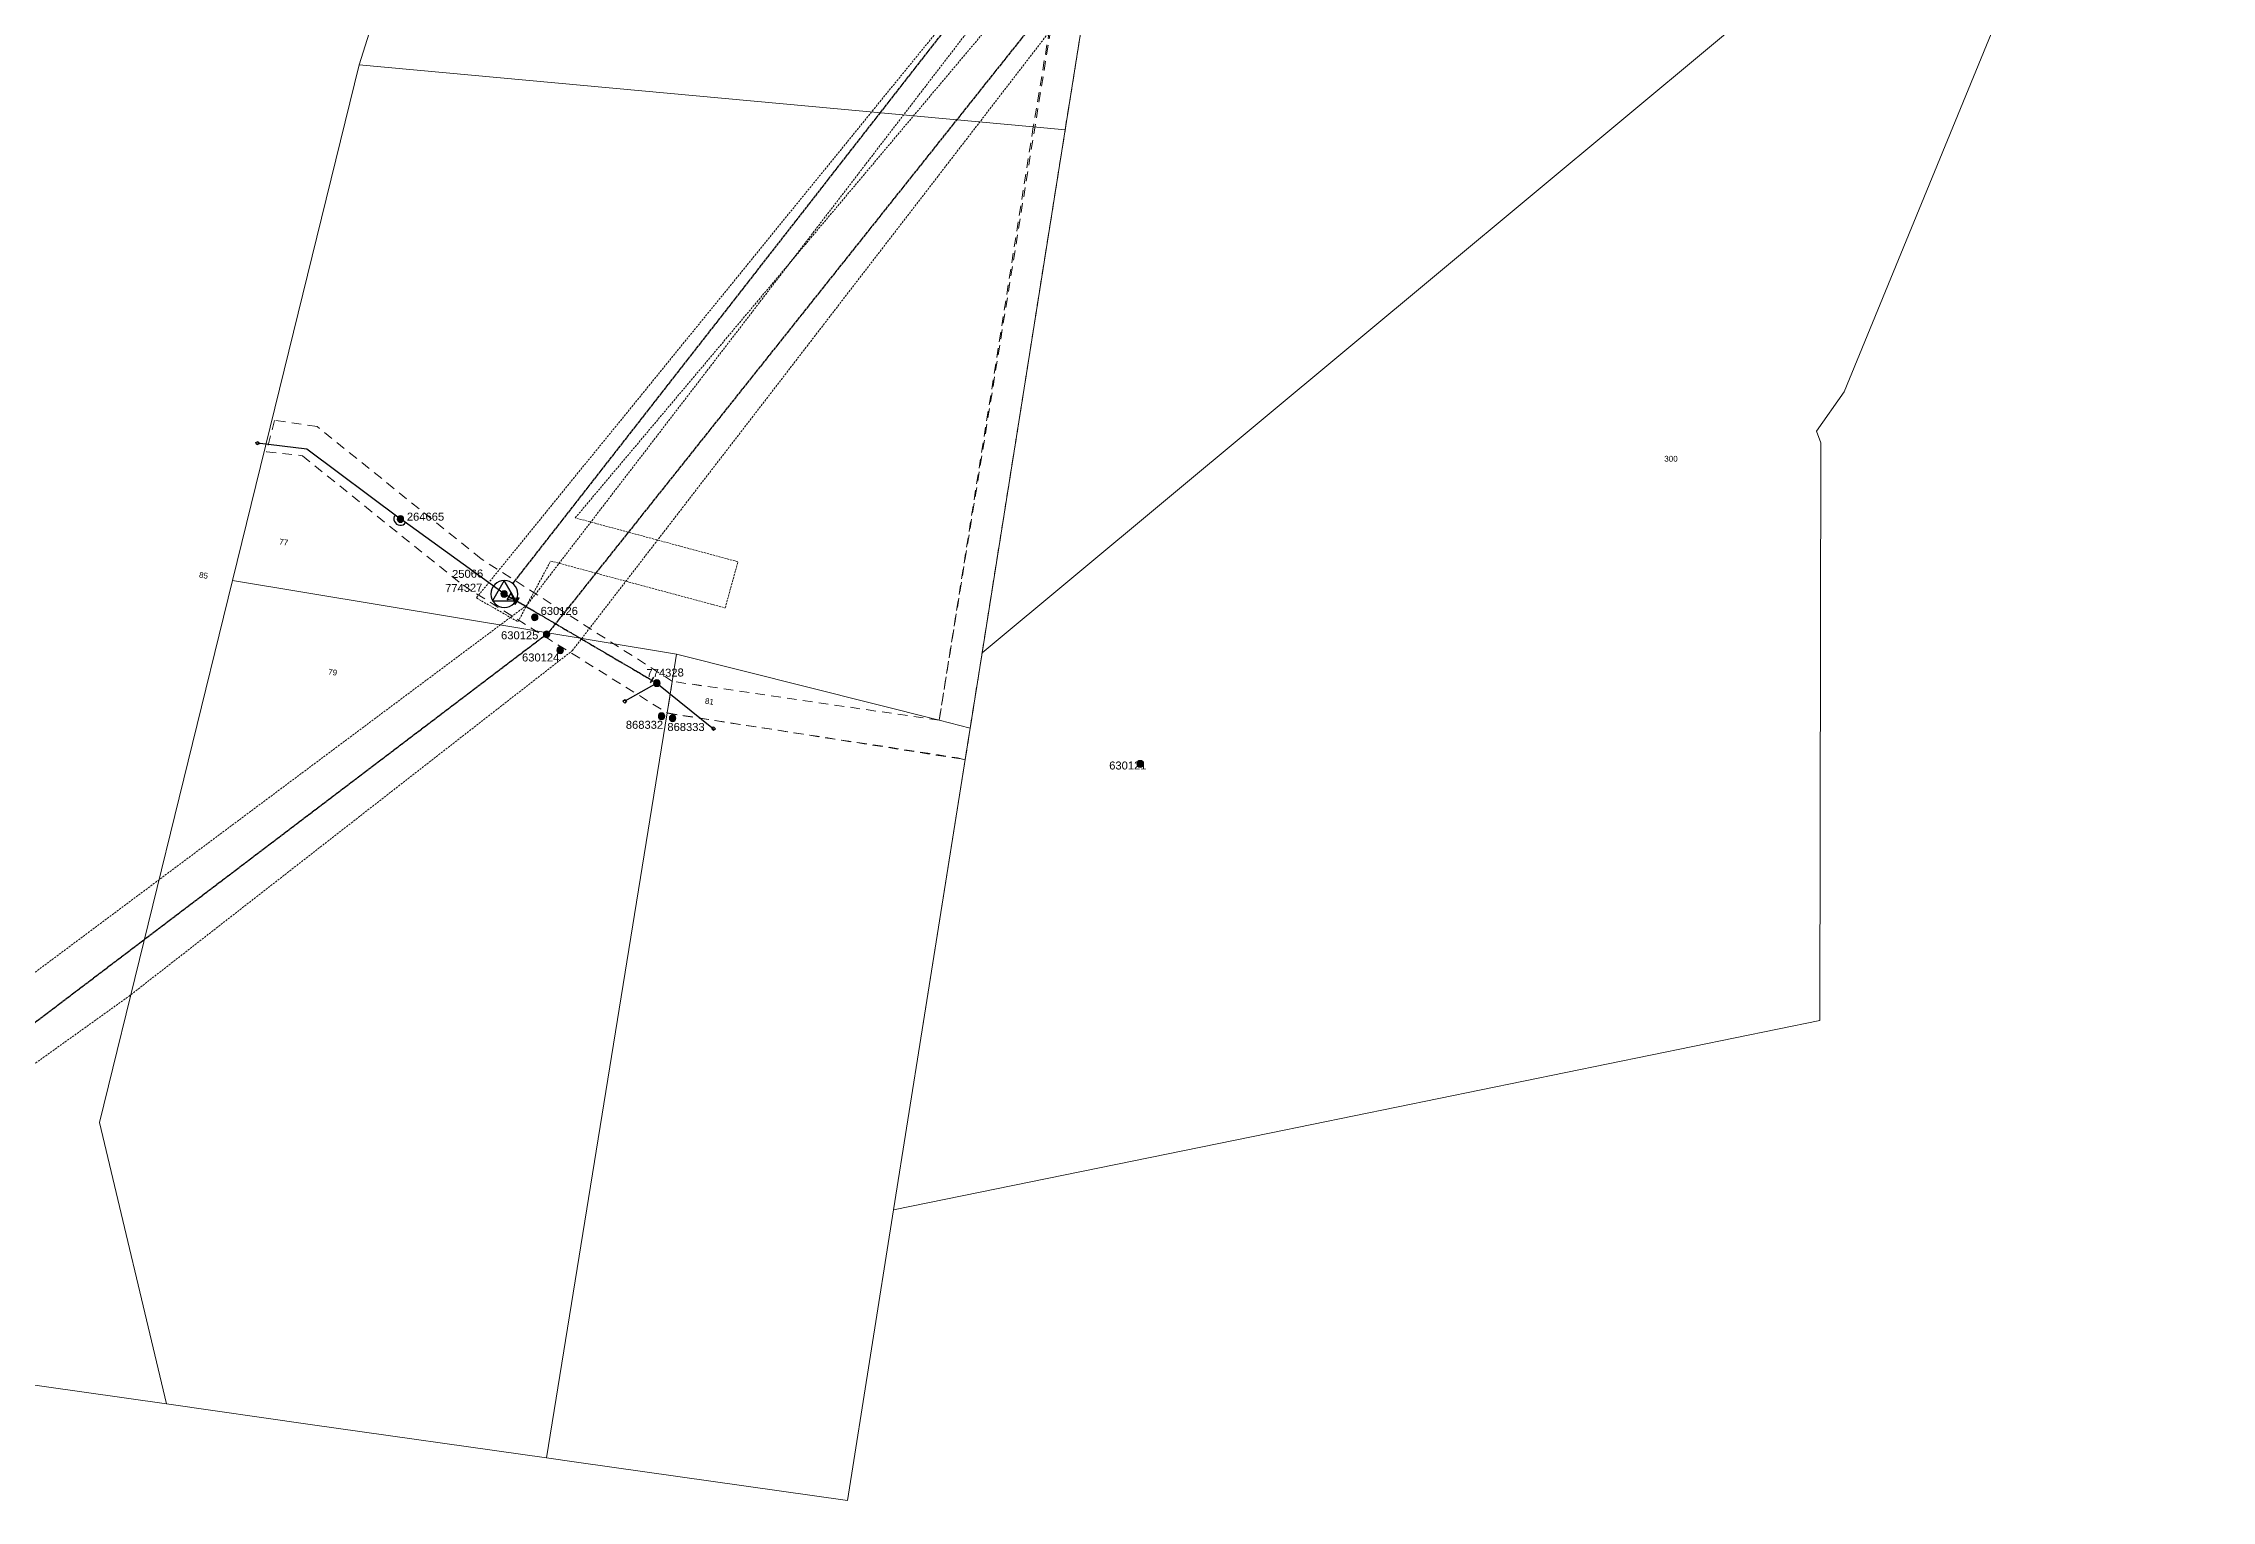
# Model space of a CAD drawing. Header units: metres. Extents: x 287022 to 288776, y 6216484 to 6218046.
# Drawn here: x 288099 to 288776, y 6216484 to 6216939 of the extents above; entities that cross this region are included whole.
import ezdxf
from ezdxf.enums import TextEntityAlignment as Align

# ---------------------------------------------------------------- set-up
doc = ezdxf.new("R2010")
doc.units = ezdxf.units.M
for name, pattern in [('Cable Exist OH', [1, 1, 0]), ('Dash', [5, 3, -2]), ('HIDDEN', [0.375, 0.25, -0.125]), ('HIDDEN2', [0.1875, 0.125, -0.0625])]:
    doc.linetypes.add(name, pattern=pattern)
for name, color, linetype, lineweight in [('Cadastre Developer_SP_EXT', 7, 'Continuous', 5), ('Cadastre Easements_SP_EXT', 7, 'Continuous', 5), ('Cadastre Land Parcels_SP_EXT', 7, 'Continuous', 5), ('Cadastre Other Property_SP_EXT', 7, 'HIDDEN', 5)]:
    doc.layers.add(name, color=color, linetype=linetype, lineweight=lineweight)
for name, color, linetype in [('Equip_LV_EXT', 7, 'Continuous'), ('Mains_HV_EXT', 7, 'Continuous'), ('Mains_LV_EXT', 7, 'Continuous'), ('Mains_TR_EXT', 7, 'Continuous'), ('Services_SP_EXT', 7, 'Continuous'), ('Sub_SP_TR_HV_LV_EXT', 7, 'Continuous'), ('SupportsOH_SP_TR_HV_LV_SL_EXT', 7, 'Continuous')]:
    doc.layers.add(name, color=color, linetype=linetype)
doc.styles.add('POLE_LABEL', font='arial.ttf')
doc.styles.get("Standard").update_dxf_attribs({"font": 'arial.ttf'})

# ---------------------------------------------------------------- blocks, each defined once
blk = doc.blocks.new('SUB_POLE_EXT')
blk.add_wipeout([(0, 4.22), (0.42, 4.2), (0.83, 4.14), (1.21, 4.05), (1.62, 3.9), (1.99, 3.72), (2.35, 3.51), (2.68, 3.26), (2.99, 2.99), (3.28, 2.66), (3.52, 2.34), (3.76, 1.92), (3.9, 1.62), (4.04, 1.23), (4.18, 0.63), (4.22, 0), (4.18, -0.61), (4.06, -1.15), (3.9, -1.62), (3.58, -2.24), (3.22, -2.73), (2.97, -3.01), (2.68, -3.26), (2.36, -3.5), (2, -3.72), (1.64, -3.89), (1.25, -4.03), (0.82, -4.14), (0.42, -4.2), (0, -4.22), (-0.41, -4.2), (-0.8, -4.15), (-1.21, -4.05), (-1.62, -3.9), (-1.99, -3.73), (-2.35, -3.51), (-2.68, -3.26), (-2.96, -3.02), (-3.23, -2.72), (-3.51, -2.35), (-3.71, -2.01), (-3.91, -1.6), (-4.05, -1.21), (-4.16, -0.76), (-4.22, -0.14), (-4.21, 0.39), (-4.14, 0.83), (-4.03, 1.27), (-3.9, 1.63), (-3.71, 2.02), (-3.5, 2.37), (-3.28, 2.67), (-2.99, 2.99), (-2.68, 3.27), (-2.33, 3.52), (-1.98, 3.73), (-1.63, 3.9), (-1.2, 4.05), (-0.78, 4.15), (-0.4, 4.21)])
blk.add_line((2.16, 0.48), (2.16, 0.48, 0))
blk.add_lwpolyline([(-4.22, 0, 1), (4.22, 0, 1)], format="xyb", close=True)
blk.add_lwpolyline([(2.14, 0.52), (0, 4.22), (-3.66, -2.11), (3.66, -2.11)], close=True)
for tag, height, flags, p in [('STREET_CODE', 0.2, 9, (1.5, 0)), ('ASSET_NUM', 3.5, 8, (2, 2)), ('CONSTRUCTED_VOLTAGE', 0.2, 9, (1.5, -0.2)), ('OPERATING_VOLTAGE', 0.2, 9, (1.5, -0.6)), ('OPERATED_BY', 0.2, 9, (1.5, -0.8)), ('ORIENTATION', 0.2, 9, (1.5, -1.2)), ('OWNED_BY', 0.2, 9, (1.5, -1.4)), ('SECONDARY_VOLTAGE', 0.2, 9, (1.5, -1.6)), ('STATE', 0.2, 9, (1.5, -1.8)), ('SUBSTATION_TYPE', 0.2, 9, (1.5, -2)), ('STREETNAME', 0.2, 9, (1.5, -2.8)), ('SUBURB', 0.2, 9, (1.5, -3)), ('Z', 0.2, 1, (1.5, -3.4)), ('NO_PHASES', 0.2, 9, (1.5, -0.4)), ('MAINTAINED_BY', 0.2, 9, (1.5, -1)), ('USAGE', 0.2, 9, (1.5, -2.2)), ('LEGEND', 0.2, 9, (1.5, -2.4)), ('LOCATION', 0.2, 9, (1.5, -2.6)), ('NOTES', 0.2, 9, (1.5, -3.2))]:
    blk.add_attdef(tag, text='', height=height, dxfattribs=dict(flags=flags)).set_placement(p, align=Align.MIDDLE_LEFT)
blk = doc.blocks.new('LV_OH_LINKS_DISTFUSE_EXT')
for p, q in [((0, 0), (0.96, 0)), ((3.84, 0), (4.8, 0))]:
    blk.add_line(p, q)
blk.add_lwpolyline([(3.84, -1.2), (3.84, 1.2), (0.96, -1.2), (0.96, 1.2)], close=True)
at = {"flags": 9}
for tag, p in [('ACTUAL_STATUS', (0, 0)), ('CONSTRUCTED_VOLTAGE', (0, -0.2)), ('OPERATING_VOLTAGE', (0, -0.6)), ('ORIENTATION', (0, -0.8)), ('OWNED_BY', (0, -1)), ('STATE', (0, -1.2)), ('SWITCH_TYPE', (0, -1.4)), ('NO_PHASES', (0, -0.4)), ('USAGE', (0, -1.6)), ('NOTES', (0, -1.8))]:
    blk.add_attdef(tag, text='', height=0.2, dxfattribs=at).set_placement(p, align=Align.MIDDLE_LEFT)
at = {"flags": 1}
blk.add_attdef('Z', (0, 0), '', height=0.2, dxfattribs=at)
blk = doc.blocks.new('CCP_EXT')
blk.add_wipeout([(0, 0.57), (0.57, 0), (0, -0.57), (-0.57, 0)])
blk.add_lwpolyline([(-0.57, 0), (0, 0.57), (0.57, 0), (0, -0.57), (-0.57, 0)])
at = {"flags": 1}
blk.add_attdef('Z', (0, 0), '', height=0.2, dxfattribs=at)
at = {"flags": 9}
for tag, p in [('CCP_TYPE', (0, 0)), ('CONSTRUCTED_VOLTAGE', (0, -0.2)), ('OPERATING_VOLTAGE', (0, -0.6)), ('ORIENTATION', (0, -0.8)), ('OWNED_BY', (0, -1)), ('STATE', (0, -1.8)), ('NO_PHASES', (0, -0.4)), ('USAGE', (0, -1.2)), ('LEGEND', (0, -1.4)), ('LIFE_SUPPORT', (0, -1.6)), ('NOTES', (0, -2))]:
    blk.add_attdef(tag, text='', height=0.2, dxfattribs=at).set_placement(p, align=Align.MIDDLE_LEFT)
blk = doc.blocks.new('POLE_EXT')
blk.add_hatch(color=256).paths.add_polyline_path([(-1, 0, 1), (1, 0, 1)])
blk.add_lwpolyline([(-1, 0, 1), (1, 0, 1)], format="xyb", close=True)
for tag, height, flags, p in [('pNumber', 2.5, 8, (-17.84, 2.07)), ('OWNED_BY', 0.2, 9, (1.35, -0.4)), ('SPECIAL_USE', 0.2, 9, (1.35, -0.8)), ('STATE', 0.2, 9, (1.35, -1)), ('cLV', 0.2, 9, (1.35, -1.4)), ('hDepth', 0.2, 9, (1.35, -1.6)), ('hDia', 0.2, 9, (1.35, -1.8)), ('cHV', 0.2, 9, (1.35, -2)), ('cLinedev', 0.2, 9, (1.35, -3.4)), ('pExisting', 0.2, 9, (1.35, -3.8)), ('pFooting', 0.2, 9, (1.35, -4.4)), ('pNew', 0.2, 9, (1.35, -4.6)), ('pRelocate', 0.2, 9, (1.35, -5)), ('pRemove', 0.2, 9, (1.35, -5.2)), ('pReplace', 0.2, 9, (1.35, -5.4)), ('pStay', 0.2, 9, (1.35, -5.6)), ('pType', 0.2, 9, (1.35, -5.8)), ('cspan', 0.2, 9, (1.35, -6)), ('STREETNAME', 0.2, 9, (1.35, -6.2)), ('SUBURB', 0.2, 9, (1.35, -6.4)), ('PARENT', 0.2, 9, (1.35, -0.6)), ('USAGE', 0.2, 9, (1.35, -1.2)), ('LBRACKET', 0.2, 9, (1.35, -2.2)), ('LExisting', 0.2, 9, (1.35, -2.4)), ('LANTNUMBER', 0.2, 9, (1.35, -2.6)), ('LOther', 0.2, 9, (1.35, -2.8)), ('LRemove', 0.2, 9, (1.35, -3)), ('LEGEND', 0.2, 9, (1.35, -3.2)), ('LOCATION', 0.2, 9, (1.35, -3.6)), ('PFNUMBER', 0.2, 9, (1.35, -4)), ('NEWPFNUMBER', 0.2, 9, (1.35, -4.2)), ('NOTES', 0.2, 9, (1.35, -6.6)), ('MAINTAINED_BY', 0.2, 9, (1.36, -6.81)), ('OPERATED_BY', 0.2, 9, (1.36, -7.01))]:
    blk.add_attdef(tag, text='', height=height, dxfattribs=dict(flags=flags)).set_placement(p, align=Align.MIDDLE_LEFT)
at = {"style": 'POLE_LABEL'}
for tag, height, flags, p in [('STRUCTURE_PLANT_NUMBER', 0.2, 9, (1.35, 0.03)), ('ASSET_NUM', 2.5, 8, (2, 2)), ('STREET_CODE', 0.2, 9, (1.35, -0.2))]:
    blk.add_attdef(tag, text='', height=height, dxfattribs=dict(at, flags=flags)).set_placement(p, align=Align.MIDDLE_LEFT)
at = {"flags": 1}
blk.add_attdef('Z', (1.35, -7.33), '', height=0.2, dxfattribs=at)
blk = doc.blocks.new('End Shackle_EXT')
blk.add_wipeout([(0, 0.25), (1.81, 0.25), (1.82, -0.25), (0, -0.25)])
blk.add_line((1.81, -1), (1.81, 1))
at = {"flags": 1}
blk.add_attdef('Z', (0, 0), '', height=0.2, dxfattribs=at)
at = {"flags": 9}
for tag, p in [('CONNECTOR_TYPE', (0, 0)), ('CONSTRUCTED_VOLTAGE', (0, -0.2)), ('OPERATING_VOLTAGE', (0, -0.6)), ('ORIENTATION', (0, -0.8)), ('OWNED_BY', (0, -1)), ('STATE', (0, -1.2)), ('NO_PHASES', (0, -0.4)), ('USAGE', (0, -1.4)), ('NOTES', (0, -1.6))]:
    blk.add_attdef(tag, text='', height=0.2, dxfattribs=at).set_placement(p, align=Align.MIDDLE_LEFT)

msp = doc.modelspace()

# ---------------------------------------------------------------- linework, layer by layer
at = {"layer": 'Cadastre Land Parcels_SP_EXT', "linetype": 'Continuous'}
for points in [[(288197.26, 6216932.7), (288407.91, 6216913.32), (288417.86, 6216912.41), (288429.21, 6216983.87), (288438.62, 6217043.14), (288283.03, 6217123.31), (288331.65, 6217389.37), (288321.67, 6217364.9), (288317.95, 6217366.41), (288273.74, 6217129.86), (288299.47, 6217103.68), (288282.35, 6217094.24), (288272.45, 6217075.16), (288229.19, 6217034.05), (288197.26, 6216932.7)], [(288391.91, 6216748.94), (288763.65, 6217058.66), (288762.71, 6217061.26), (288749.76, 6217091.32), (288733.37, 6217149.07), (288712.72, 6217200.74), (288709.59, 6217213.75), (288637.63, 6217214.18), (288626.08, 6217204.4), (288611.03, 6217109.38), (288533.96, 6216967.72), (288429.21, 6216983.87), (288417.86, 6216912.41), (288391.91, 6216748.94)], [(288364.27, 6216574.82), (288481.7, 6216598.83), (288653.7, 6216634.01), (288653.96, 6216814.61), (288652.66, 6216818.21), (288661.3, 6216830.52), (288716.98, 6216966.33), (288771.4, 6217004.38), (288776.11, 6217024.09), (288763.65, 6217058.66), (288391.91, 6216748.94), (288373.21, 6216631.15), (288364.27, 6216574.82)], [(288255.79, 6216497.34), (288265.17, 6216496.01), (288349.85, 6216483.98), (288364.27, 6216574.82), (288373.21, 6216631.15), (288386.62, 6216715.58), (288388.18, 6216725.45), (288378.48, 6216727.89), (288296.46, 6216748.5), (288295.09, 6216740.02), (288293.49, 6216730.15), (288255.79, 6216497.34)]]:
    msp.add_lwpolyline(points, close=True, dxfattribs=at)
at = {"layer": 'Mains_HV_EXT', "linetype": 'Cable Exist OH'}
msp.add_lwpolyline([(288407.41, 6216978.46), (288242.73, 6216767.43)], dxfattribs=at)
at = {"layer": 'Mains_LV_EXT', "linetype": 'Continuous'}
msp.add_lwpolyline([(288208.48, 6216792.01, 1.004302), (288211.76, 6216789.67)], format="xyb", dxfattribs=at)
at = {"layer": 'Mains_TR_EXT', "linetype": 'Cable Exist OH'}
for points in [[(288412.99, 6216952), (288256.13, 6216754.95)], [(288256.13, 6216754.95), (288025.66, 6216579.98), (288027.84, 6216577.64)]]:
    msp.add_lwpolyline(points, dxfattribs=at)

# ---------------------------------------------------------------- block references
at = {"layer": 'SupportsOH_SP_TR_HV_LV_SL_EXT'}
ref = msp.add_blockref('POLE_EXT', (288210.16, 6216790.76), dxfattribs=at)
ref.add_attrib('ASSET_NUM', '264665', dxfattribs={"layer": '0', "height": 2.5, "style": 'POLE_LABEL'}).set_placement((288212.16, 6216791.51), align=Align.MIDDLE_LEFT)
ref = msp.add_blockref('POLE_EXT', (288252.12, 6216760.06), dxfattribs=at)
ref.add_attrib('ASSET_NUM', '630126', dxfattribs={"layer": '0', "height": 2.5, "style": 'POLE_LABEL'}).set_placement((288265.6, 6216760.05), align=Align.BOTTOM_RIGHT)
ref = msp.add_blockref('POLE_EXT', (288255.82, 6216754.73), dxfattribs=at)
ref.add_attrib('ASSET_NUM', '630125', dxfattribs={"layer": '0', "height": 2.5, "style": 'POLE_LABEL'}).set_placement((288253.25, 6216752.44), align=Align.BOTTOM_RIGHT)
ref = msp.add_blockref('POLE_EXT', (288260.07, 6216749.78), dxfattribs=at)
ref.add_attrib('ASSET_NUM', '630124', dxfattribs={"layer": '0', "height": 2.5, "style": 'POLE_LABEL'}).set_placement((288248.15, 6216748.75), align=Align.TOP_LEFT)
ref = msp.add_blockref('POLE_EXT', (288441.28, 6216714.24), dxfattribs=at)
ref.add_attrib('ASSET_NUM', '630121', dxfattribs={"layer": '0', "height": 2.5, "style": 'POLE_LABEL'}).set_placement((288443.28, 6216714.99), align=Align.TOP_RIGHT)

# ---------------------------------------------------------------- texts
at = {"layer": 'Cadastre Land Parcels_SP_EXT'}
msp.add_text('300', height=1.8, dxfattribs=at).set_placement((288605.07, 6216808.71))
for s, rotation, p in [('77', 351.86011, (288172.17, 6216782.85)), ('85', 351.86011, (288147.12, 6216772.48)), ('79', 352.18731, (288187.48, 6216742.19)), ('81', 352.18755, (288305.2, 6216733.07))]:
    msp.add_text(s, height=1.8, rotation=rotation, dxfattribs=at).set_placement(p)

# ---------------------------------------------------------------- next in the draw order: block references
at = {"layer": 'Sub_SP_TR_HV_LV_EXT'}
ref = msp.add_blockref('SUB_POLE_EXT', (288242.6, 6216767.33), dxfattribs=at)
ref.add_attrib('ASSET_NUM', '25066', dxfattribs={"layer": '0', "height": 2.5, "rotation": 1}).set_placement((288231.18, 6216771.66), align=Align.BOTTOM_CENTER)

# ---------------------------------------------------------------- next in the draw order: linework, layer by layer
at = {"layer": 'Cadastre Land Parcels_SP_EXT', "linetype": 'Continuous'}
msp.add_lwpolyline([(287957.55, 6216539.7), (288137, 6216514.21), (288116.11, 6216602.14), (288157.7, 6216771.55), (288197.26, 6216932.7), (288229.19, 6217034.05), (288272.45, 6217075.16), (288282.35, 6217094.24), (288278.81, 6217122.02), (288260.81, 6217133.49), (288214.57, 6217101.3), (288147.66, 6217108.35), (288204.32, 6217172.92), (288238.64, 6217344.88), (288290.08, 6217342.91), (288308.74, 6217370.13), (288293.76, 6217376.26), (288113.44, 6217327.82), (288045.45, 6217239.44)], dxfattribs=at)
for points in [[(288157.7, 6216771.55), (288296.46, 6216748.5), (288378.48, 6216727.89), (288388.18, 6216725.45), (288391.91, 6216748.94), (288417.86, 6216912.41), (288407.91, 6216913.32), (288197.26, 6216932.7), (288157.7, 6216771.55)], [(288116.11, 6216602.14), (288137, 6216514.21), (288181.93, 6216507.83), (288255.79, 6216497.34), (288293.49, 6216730.15), (288295.09, 6216740.02), (288296.46, 6216748.5), (288157.7, 6216771.55), (288116.11, 6216602.14)]]:
    msp.add_lwpolyline(points, close=True, dxfattribs=at)
at = {"layer": 'Services_SP_EXT'}
msp.add_lwpolyline([(288242.55, 6216767.35), (288210.16, 6216790.83)], dxfattribs=at)

# ---------------------------------------------------------------- next in the draw order: block references
at = {"layer": 'Equip_LV_EXT', "rotation": 330.1952488125581}
msp.add_blockref('LV_OH_LINKS_DISTFUSE_EXT', (288243.31, 6216767), dxfattribs=at)
at = {"layer": 'SupportsOH_SP_TR_HV_LV_SL_EXT'}
ref = msp.add_blockref('POLE_EXT', (288242.55, 6216767.35), dxfattribs=at)
ref.add_attrib('ASSET_NUM', '774327', dxfattribs={"layer": '0', "height": 2.5, "rotation": 1, "style": 'POLE_LABEL'}).set_placement((288235.76, 6216769.35), align=Align.MIDDLE_RIGHT)

# ---------------------------------------------------------------- next in the draw order: block references
at = {"layer": 'Services_SP_EXT', "rotation": 337.4483533448386}
msp.add_blockref('CCP_EXT', (288165.52, 6216814.51), dxfattribs=at)
at = {"layer": 'Services_SP_EXT'}
for p in [(288280.23, 6216733.82), (288307.98, 6216725.21)]:
    msp.add_blockref('CCP_EXT', p, dxfattribs=at)

# ---------------------------------------------------------------- next in the draw order: linework, layer by layer
at = {"layer": 'Cadastre Developer_SP_EXT', "linetype": 'Dash'}
msp.add_lwpolyline([(288384.24, 6216716.14), (288386.6, 6216715.51), (288391.84, 6216748.49), (288438.43, 6217041.93), (288438.62, 6217043.14), (288283.03, 6217123.31), (288331.65, 6217389.37), (288321.72, 6217364.94), (288317.94, 6217366.36), (288271.7, 6217119.06), (288428.5, 6217037.56), (288378.48, 6216727.89), (288295.14, 6216740.02), (288235.42, 6216778.28), (288184.11, 6216819.67), (288170.83, 6216821.58), (288168.31, 6216811.8), (288179.5, 6216810.54), (288229.71, 6216770.05), (288293.63, 6216730.05), (288384.24, 6216716.14)], close=True, dxfattribs=at)
at = {"layer": 'Cadastre Other Property_SP_EXT', "linetype": 'HIDDEN2', "ltscale": 5}
for points in [[(288284.46, 6217379.97), (288250.34, 6217369.69), (288180.3, 6217350.69), (288110.66, 6217330.71), (288113.51, 6217322.09), (288180.67, 6217341.21), (288281.19, 6217368.7), (288309.98, 6217328.5), (288261.94, 6217114.67), (288410.23, 6217043.04), (288401.16, 6216971.82), (288233.87, 6216766.13), (288246.86, 6216758.67), (288257.12, 6216777.65), (288311.63, 6216762.98), (288315.61, 6216777.41), (288264.78, 6216791.14), (288416.34, 6216971.28), (288427.16, 6217048.03), (288276.29, 6217119.58), (288318.08, 6217332.77), (288284.46, 6217379.97)], [(288438.62, 6217043.14), (288427.71, 6217051.22), (288415.39, 6216979.59), (288249.75, 6216763.93), (287950.76, 6216540.66), (287978.79, 6216536.68), (288125.23, 6216641.57), (288263.89, 6216749.66), (288425.27, 6216959.09), (288438.62, 6217043.14)]]:
    msp.add_lwpolyline(points, close=True, dxfattribs=at)
at = {"layer": 'Services_SP_EXT'}
for points in [[(288210.16, 6216790.76), (288180.95, 6216812.63), (288165.52, 6216814.51)], [(288290.26, 6216739.49), (288280.23, 6216733.82)], [(288290.26, 6216739.49), (288307.98, 6216725.21)]]:
    msp.add_lwpolyline(points, dxfattribs=at)

# ---------------------------------------------------------------- next in the draw order: block references
at = {"layer": 'SupportsOH_SP_TR_HV_LV_SL_EXT'}
ref = msp.add_blockref('POLE_EXT', (288291.74, 6216729.13), dxfattribs=at)
ref.add_attrib('ASSET_NUM', '868332', dxfattribs={"layer": '0', "height": 2.5, "style": 'POLE_LABEL'}).set_placement((288280.58, 6216726.46), align=Align.MIDDLE_LEFT)
ref = msp.add_blockref('POLE_EXT', (288295.2, 6216728.51), dxfattribs=at)
ref.add_attrib('ASSET_NUM', '868333', dxfattribs={"layer": '0', "height": 2.5, "style": 'POLE_LABEL'}).set_placement((288293.56, 6216725.78), align=Align.MIDDLE_LEFT)

# ---------------------------------------------------------------- next in the draw order: block references
at = {"layer": 'Mains_LV_EXT', "rotation": 149.3326385358334}
msp.add_blockref('End Shackle_EXT', (288290.23, 6216739.54), dxfattribs=at)

# ---------------------------------------------------------------- next in the draw order: linework, layer by layer
at = {"layer": 'Cadastre Easements_SP_EXT', "linetype": 'Dash'}
msp.add_lwpolyline([(288273.21, 6217126.99), (288278.81, 6217122.02), (288299.47, 6217103.68), (288428.58, 6217037.6), (288407.91, 6216913.32), (288378.48, 6216727.89), (288295.09, 6216740.02), (288293.49, 6216730.15), (288386.62, 6216715.58), (288388.18, 6216725.45), (288391.91, 6216748.94), (288417.86, 6216912.41), (288438.62, 6217043.14), (288283.03, 6217123.31), (288331.65, 6217389.37), (288321.67, 6217364.9), (288317.95, 6217366.41), (288273.74, 6217129.86), (288273.21, 6217126.99)], close=True, dxfattribs=at)
at = {"layer": 'Mains_LV_EXT', "linetype": 'Cable Exist OH'}
msp.add_lwpolyline([(288242.77, 6216767.35), (288290.26, 6216739.49)], dxfattribs=at)

# ---------------------------------------------------------------- next in the draw order: block references
at = {"layer": 'SupportsOH_SP_TR_HV_LV_SL_EXT'}
ref = msp.add_blockref('POLE_EXT', (288290.26, 6216739.49), dxfattribs=at)
ref.add_attrib('ASSET_NUM', '774328', dxfattribs={"layer": '0', "height": 2.5, "rotation": 1, "style": 'POLE_LABEL'}).set_placement((288292.84, 6216743.97), align=Align.TOP_CENTER)

doc.saveas('drawing.dxf')
